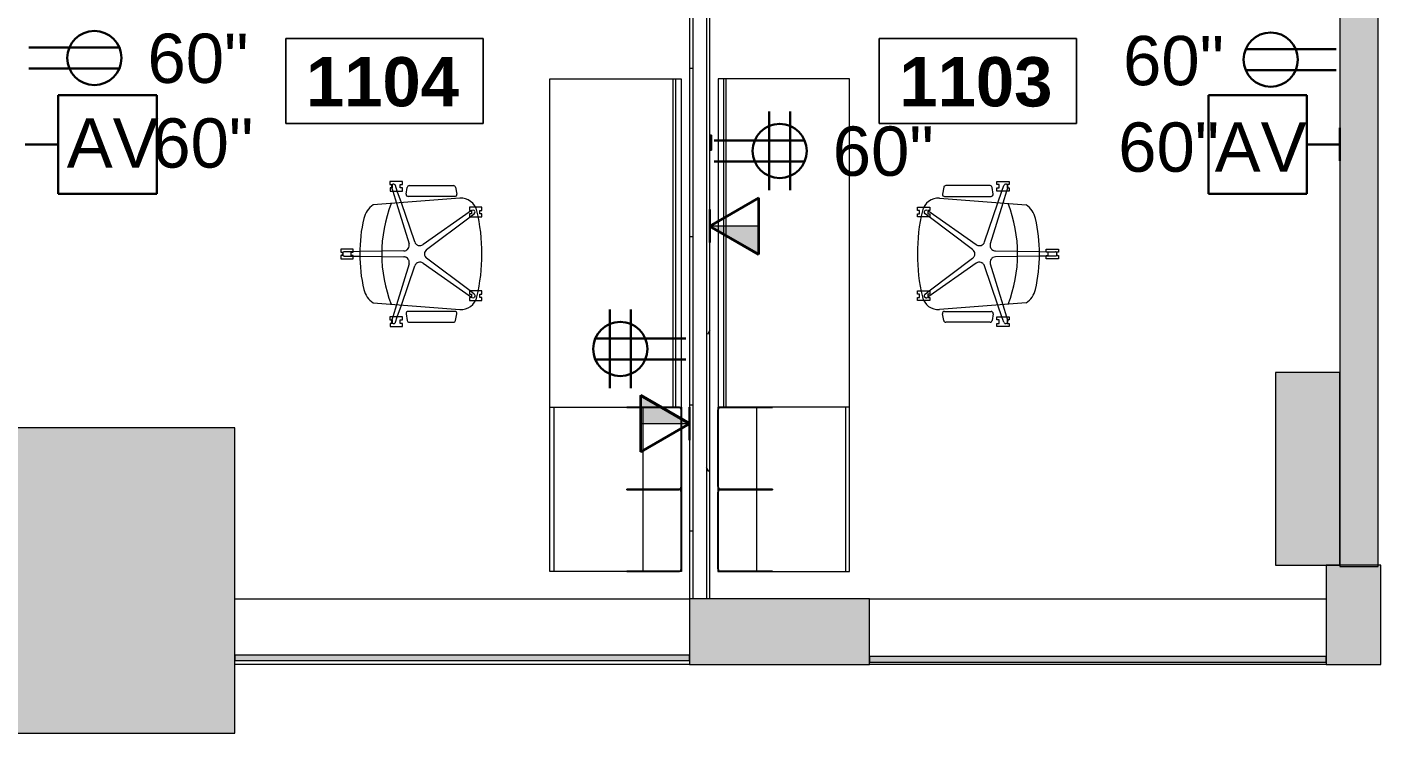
# Model space of a CAD drawing. Header units: inches. Extents: x 6664 to 8129, y 209 to 1287.
# Drawn here: x 7882.1 to 8129.2, y 208.5 to 337.8 of the extents above; entities that cross this region are included whole.
import ezdxf

# ---------------------------------------------------------------- set-up
doc = ezdxf.new("R2010")
doc.units = ezdxf.units.IN
doc.header["$MEASUREMENT"] = 0
for name, color, linetype, lineweight in [('A-ANNO-NOTE', 131, 'Continuous', 30), ('A-AREA-IDEN', 2, 'Continuous', 9), ('A-COLS', 52, 'Continuous', 13), ('A-GLAZ-CURT', 52, 'Continuous', 9), ('A-WALL', 113, 'Continuous', 13), ('A-WALL-PATT', 111, 'Continuous', 13), ('E-ELEC-FIXT', 91, 'Continuous', 9), ('I-FURN', 30, 'Continuous', 9), ('I-FURN-PNLS', 30, 'Continuous', 9), ('I-WALL', 2, 'Continuous', 9)]:
    doc.layers.add(name, color=color, linetype=linetype, lineweight=lineweight)
doc.styles.add('Swis721 Lt BT', font='swissl.ttf', dxfattribs={"height": 9})
doc.styles.add('Swis721 Lt BT_B', font='', dxfattribs={"height": 9})
doc.styles.get('Swis721 Lt BT_B').set_extended_font_data('Swis721 Lt BT', bold=True)
pattern_1 = [(0, (0, 0), (30.72, 7.68), [1.267, -21.773, 1.267, -21.773, -122.88]), (0, (0, 0), (30.72, 7.68), [-46.08, 1.267, -44.813, 1.267, -21.773, -53.76]), (0, (0, 0), (30.72, 7.68), [-115.2, 1.267, -14.093, 1.267, -37.133]), (120, (11.52, 3.84), (-22.011075, 22.7643004), [1.267, -21.773, 1.267, -21.773, -122.88]), (120, (11.52, 3.84), (-22.011075, 22.7643004), [-46.08, 1.267, -44.813, 1.267, -21.773, -53.76]), (120, (11.52, 3.84), (-22.011075, 22.7643004), [-115.2, 1.267, -14.093, 1.267, -37.133]), (240, (15.36, 19.2), (-8.708925, -30.4443004), [1.267, -21.773, 1.267, -21.773, -122.88]), (240, (15.36, 19.2), (-8.708925, -30.4443004), [-46.08, 1.267, -44.813, 1.267, -21.773, -53.76]), (240, (15.36, 19.2), (-8.708925, -30.4443004), [-115.2, 1.267, -14.093, 1.267, -37.133])]

# ---------------------------------------------------------------- blocks, each defined once
blk = doc.blocks.new('System Panel - Glazed-7764508-11th FLOOR POWER _ SIGNAL')
at = {"layer": 'A-GLAZ-CURT'}
blk.add_hatch(color=7, dxfattribs=at).paths.add_polyline_path([(41.5, -0.5), (41.5, 0.5), (-41.5, 0.5), (-41.5, -0.5)], flags=0)
at = {"layer": 'A-GLAZ-CURT', "color": 8, "lineweight": 20}
for p, q in [((41.5, 0.5), (-41.5, 0.5)), ((-41.5, 0.5), (-41.5, -0.5)), ((41.5, -0.5), (41.5, 0.5)), ((-41.5, -0.5), (41.5, -0.5))]:
    blk.add_line(p, q, dxfattribs=at)
blk = doc.blocks.new('System Panel - Glazed-8043442-11th FLOOR POWER _ SIGNAL')
at = {"layer": 'A-GLAZ-CURT'}
blk.add_hatch(color=7, dxfattribs=at).paths.add_polyline_path([(-33.13, -0.5), (41.69, -0.5), (41.69, 0.5), (-41.69, 0.5), (-41.69, -0.5)], flags=0)
at = {"layer": 'A-GLAZ-CURT', "color": 8, "lineweight": 20}
for p, q in [((41.69, 0.5), (-41.69, 0.5)), ((-41.69, 0.5), (-41.69, -0.5)), ((41.69, -0.5), (41.69, 0.5)), ((-41.69, -0.5), (41.69, -0.5))]:
    blk.add_line(p, q, dxfattribs=at)
blk = doc.blocks.new('PS - Power Device _Wall Base_ - Quadruplex-8518719-11th FLOOR POWER _ SIGNAL')
at = {"layer": 'E-ELEC-FIXT'}
for p, q in [((8006.86, 317.41), (8006.74, 317.41)), ((8006.86, 315.29), (8006.86, 318.04)), ((8007.04, 318.04), (8006.86, 318.04)), ((8007.04, 318.04), (8007.04, 315.29)), ((8006.74, 315.91), (8006.86, 315.91)), ((8006.86, 315.29), (8007.04, 315.29))]:
    blk.add_line(p, q, dxfattribs=at)
blk = doc.blocks.new('F - EXECUTIVE DESK 1 - F - EXECUTIVE DESK 4-8201677-11th FLOOR POWER _ SIGNAL')
at = {"layer": 'I-FURN'}
for p, q in [((-58, 86.56), (-58, 77.06)), ((-58, 77.06), (-58, 86.56)), ((-57.94, 77.06), (-57.94, 86.56)), ((-57.94, 86.56), (-57.94, 77.06)), ((-43.5, 87.06), (-57.5, 87.06)), ((-57.5, 87.06), (-43.5, 87.06)), ((-57.5, 87), (-43.5, 87)), ((-43.5, 87), (-57.5, 87)), ((-43.06, 86.56), (-43.06, 77.06)), ((-43.06, 77.06), (-43.06, 86.56)), ((-43, 86.56), (-43, 77.06)), ((-43, 77.06), (-43, 86.56)), ((-43, 77.06), (-43, 86.56)), ((-43, 86.56), (-43, 77.06)), ((-42.94, 77.06), (-42.94, 86.56)), ((-42.94, 86.56), (-42.94, 77.06)), ((-28.5, 87.06), (-42.5, 87.06)), ((-42.5, 87.06), (-28.5, 87.06)), ((-42.5, 87), (-28.5, 87)), ((-28.5, 87), (-42.5, 87)), ((-28.06, 86.56), (-28.06, 77.06)), ((-28.06, 77.06), (-28.06, 86.56)), ((-28, 77.06), (-28, 86.56)), ((-28, 86.56), (-28, 77.06)), ((-58, 77.06), (-57.94, 77.06)), ((-57.94, 77.06), (-58, 77.06)), ((-43.06, 77.06), (-43, 77.06)), ((-43, 77.06), (-43.06, 77.06)), ((-43, 77.06), (-42.94, 77.06)), ((-42.94, 77.06), (-43, 77.06)), ((-28.06, 77.06), (-28, 77.06)), ((-28, 77.06), (-28.06, 77.06)), ((-8.52, 50.63), (-7.95, 50.63)), ((-8.52, 49.48), (-8.52, 50.63)), ((-8.52, 48.38), (-8.52, 49.48)), ((-7.95, 50.63), (-7.95, 50.25)), ((-7.95, 50.25), (-7.33, 50.25)), ((-7.33, 50.63), (-6.77, 50.63)), ((-7.33, 50.25), (-7.33, 50.63)), ((-6.77, 50.63), (-6.77, 49.91)), ((-6.77, 49.91), (-6.77, 48.38)), ((6.77, 50.63), (7.33, 50.63)), ((6.77, 49.91), (6.77, 50.63)), ((6.77, 48.38), (6.77, 49.91)), ((7.33, 50.63), (7.33, 50.25)), ((7.33, 50.25), (7.95, 50.25)), ((7.95, 50.63), (8.52, 50.63)), ((7.95, 50.25), (7.95, 50.63)), ((8.52, 50.63), (8.52, 49.48)), ((8.52, 49.48), (8.52, 48.38)), ((-7.95, 48.38), (-8.52, 48.38)), ((-7.95, 48.75), (-7.95, 48.38)), ((-7.33, 48.75), (-7.95, 48.75)), ((-1.69, 39.89), (-7.92, 48.75)), ((-7.33, 49.23), (-6.77, 48.48)), ((-7.33, 48.38), (-7.33, 48.75)), ((-6.77, 48.38), (-7.33, 48.38)), ((-6.77, 48.48), (-0.8, 40.54)), ((0.8, 40.54), (6.77, 48.48)), ((7.92, 48.75), (1.69, 39.89)), ((6.77, 48.48), (7.33, 49.23)), ((7.33, 48.38), (6.77, 48.38)), ((7.33, 48.75), (7.33, 48.38)), ((7.95, 48.75), (7.33, 48.75)), ((7.95, 48.38), (7.95, 48.75)), ((8.52, 48.38), (7.95, 48.38)), ((-12.48, 37.34), (-12.48, 45.45)), ((-12.17, 45.82), (-10.94, 46.04)), ((-10.5, 45.67), (-10.5, 37.17)), ((-8.94, 30.77), (-10.16, 46.57)), ((10.16, 46.57), (8.94, 30.77)), ((10.5, 45.67), (10.5, 37.17)), ((12.17, 45.82), (10.94, 46.04)), ((12.48, 37.34), (12.48, 45.45)), ((-9.34, 35.92), (-2.18, 38.37)), ((-1.84, 37.32), (-9.27, 35.04)), ((9.27, 35.04), (1.84, 37.32)), ((2.18, 38.37), (9.34, 35.92)), ((-13.24, 36.1), (-12.68, 36.1)), ((-13.24, 33.85), (-13.24, 36.1)), ((-12.68, 36.1), (-12.68, 35.72)), ((-12.68, 35.72), (-12.05, 35.72)), ((-12.48, 34.84), (-11.49, 35.18)), ((-10.93, 36.8), (-12.16, 36.97)), ((-12.05, 36.1), (-11.49, 36.1)), ((-12.05, 35.72), (-12.05, 36.1)), ((-11.49, 36.1), (-11.49, 33.84)), ((-11.49, 35.18), (-9.34, 35.92)), ((-9.27, 35.04), (-11.49, 34.36)), ((-0.42, 28.36), (-0.55, 36.38)), ((0.55, 36.38), (0.42, 28.36)), ((11.49, 34.36), (9.27, 35.04)), ((9.34, 35.92), (11.49, 35.18)), ((10.93, 36.8), (12.16, 36.97)), ((11.49, 36.1), (12.05, 36.1)), ((11.49, 33.85), (11.49, 36.1)), ((11.49, 35.18), (12.48, 34.84)), ((12.05, 36.1), (12.05, 35.72)), ((12.05, 35.72), (12.68, 35.72)), ((12.68, 36.1), (13.24, 36.1)), ((12.68, 35.72), (12.68, 36.1)), ((13.24, 36.1), (13.24, 33.84)), ((-12.68, 33.85), (-13.24, 33.85)), ((-12.68, 34.22), (-12.68, 33.85)), ((-12.05, 34.22), (-12.68, 34.22)), ((-12.05, 34.18), (-12.25, 34.12)), ((-12.05, 33.84), (-12.05, 34.22)), ((-11.49, 33.84), (-12.05, 33.84)), ((-11.49, 34.36), (-12.01, 34.2)), ((12.01, 34.2), (11.49, 34.36)), ((12.05, 33.85), (11.49, 33.85)), ((12.05, 34.22), (12.05, 33.85)), ((12.68, 34.22), (12.05, 34.22)), ((12.25, 34.12), (12.05, 34.18)), ((12.68, 33.84), (12.68, 34.22)), ((13.24, 33.84), (12.68, 33.84)), ((-0.4, 27.11), (-0.42, 28.36)), ((0.42, 28.36), (0.4, 27.11)), ((-0.87, 27.11), (-0.31, 27.11)), ((-0.87, 24.87), (-0.87, 27.11)), ((-0.31, 24.87), (-0.87, 24.87)), ((-0.38, 25.5), (-0.4, 27.11)), ((-0.31, 27.11), (-0.31, 26.74)), ((-0.31, 26.74), (0.31, 26.74)), ((-0.31, 25.24), (-0.31, 24.87)), ((0.31, 25.24), (-0.31, 25.24)), ((0.31, 27.11), (0.88, 27.11)), ((0.31, 26.74), (0.31, 27.11)), ((0.31, 24.86), (0.31, 25.24)), ((0.88, 24.86), (0.31, 24.86)), ((0.4, 27.11), (0.38, 25.5)), ((0.88, 27.11), (0.88, 24.86))]:
    blk.add_line(p, q, dxfattribs=at)
for centre, radius, start, end in [((-57.5, 86.56), 0.5, 90, 180), ((-57.5, 86.56), 0.5, 151.7279, 180), ((-57.5, 86.56), 0.438, 90, 180), ((-57.5, 86.56), 0.438, 90, 180), ((-57.5, 86.56), 0.5, 135, 150), ((-57.5, 86.56), 0.5, 120, 135), ((-57.5, 86.56), 0.5, 91.7852, 118.6525), ((-43.5, 86.56), 0.5, 360, 90), ((-43.5, 86.56), 0.5, 61.5993, 90), ((-43.5, 86.56), 0.438, 360, 90), ((-43.5, 86.56), 0.438, 0, 90), ((-43.5, 86.56), 0.5, 45, 60), ((-43.5, 86.56), 0.5, 30, 45), ((-43.5, 86.56), 0.5, 15, 28.2721), ((-43.5, 86.56), 0.5, 0, 15), ((-42.5, 86.56), 0.5, 90, 180), ((-42.5, 86.56), 0.5, 151.7279, 180), ((-42.5, 86.56), 0.438, 90, 180), ((-42.5, 86.56), 0.438, 90, 180), ((-42.5, 86.56), 0.5, 120, 150), ((-42.5, 86.56), 0.5, 91.7852, 118.6525), ((-28.5, 86.56), 0.5, 360, 90), ((-28.5, 86.56), 0.5, 61.5993, 90), ((-28.5, 86.56), 0.438, 360, 90), ((-28.5, 86.56), 0.438, 0, 90), ((-28.5, 86.56), 0.5, 30, 60), ((-28.5, 86.56), 0.5, 0, 28.2721), ((-7.17, 46.8), 3, 103.1926, 184.4149), ((0, 16.2), 34.43, 76.8074, 103.1926), ((7.17, 46.8), 3, 355.5851, 76.8074), ((-7.64, 49.02), 0.377, 156, 186), ((-7.64, 49.02), 0.377, 186, 213.6746), ((-7.64, 49.02), 0.377, 146.6285, 156), ((-7.64, 49.02), 0.377, 82.7528, 141), ((-7.64, 49.02), 0.377, 36, 81), ((7.64, 49.02), 0.377, 84, 144), ((7.64, 49.02), 0.377, 39, 82.7592), ((7.64, 49.02), 0.377, 326.3254, 33.3715), ((-12.1, 45.45), 0.375, 100, 180), ((-10.87, 45.67), 0.375, 0, 100), ((10.87, 45.67), 0.375, 80, 180), ((12.1, 45.45), 0.375, 0, 80), ((-2.51, 39.31), 1, 8.5456, 35.0912), ((0, 41.14), 1, 216.9088, 230.1816), ((0, 41.14), 1, 230.1816, 243.4544), ((0, 41.14), 1, 243.4544, 256.7272), ((0, 41.14), 1, 256.7272, 270), ((0, 41.14), 1, 270, 296.5456), ((0, 41.14), 1, 296.5456, 323.0912), ((2.51, 39.31), 1, 144.9088, 184.7272), ((-12.1, 37.34), 0.375, 180, 262), ((-10.87, 37.17), 0.375, 262, 0), ((-2.51, 39.31), 1, 288.9088, 315.4544), ((-1.55, 36.37), 1, 80.5456, 107.0912), ((-2.51, 39.31), 1, 317.9659, 328.7272), ((-2.51, 39.31), 1, 328.7272, 342), ((-2.51, 39.31), 1, 342, 8.5456), ((-1.55, 36.37), 1, 54, 80.5456), ((-1.55, 36.37), 1, 40.7272, 54), ((1.55, 36.37), 1, 126, 139.2728), ((1.55, 36.37), 1, 86.1816, 126), ((2.51, 39.31), 1, 184.7272, 198), ((2.51, 39.31), 1, 198, 222.0341), ((1.55, 36.37), 1, 72.9088, 86.1816), ((2.51, 39.31), 1, 224.5456, 251.0912), ((10.87, 37.17), 0.375, 180, 278), ((12.1, 37.34), 0.375, 278, 0), ((-12.36, 34.48), 0.377, 153, 168), ((-12.36, 34.48), 0.377, 108, 146.6414), ((-1.55, 36.37), 1, 27.4544, 40.7272), ((-1.55, 36.37), 1, 0.9088, 27.4544), ((1.55, 36.37), 1, 139.2728, 179.0912), ((12.36, 34.48), 0.377, 42, 72), ((12.36, 34.48), 0.377, 33.3586, 42), ((12.36, 34.48), 0.377, 357, 27), ((-12.36, 34.48), 0.377, 168, 213), ((-12.36, 34.48), 0.377, 213.9151, 224.5315), ((-12.36, 34.48), 0.377, 228, 288), ((0, 57.72), 25.39, 248.7648, 291.2352), ((12.36, 34.48), 0.377, 252, 312), ((12.36, 34.48), 0.377, 327, 357), ((-5.62, 32.91), 3.95, 212.6919, 257.3081), ((5.62, 32.91), 3.95, 282.6919, 327.3081), ((0, 57.86), 29.53, 257.3081, 282.6919), ((0, 25.5), 0.377, 180, 195), ((0, 25.5), 0.377, 195, 210), ((0, 25.5), 0.377, 213.5582, 224.2857), ((0, 25.5), 0.377, 225, 315), ((0, 25.5), 0.377, 330, 0)]:
    blk.add_arc(centre, radius, start, end, dxfattribs=at)
at = {"layer": 'I-FURN-PNLS'}
for p, q in [((-43, 87.06), (-58, 87.06)), ((-58, 87.06), (-58, 77.06)), ((-57.74, 87), (-58, 87)), ((-58, 87), (-58, 86.56)), ((-58, 86.56), (-58, 77.06)), ((-57.94, 77.06), (-57.94, 87)), ((-57.94, 87), (-43.06, 87)), ((-57.67, 87), (-57.74, 87)), ((-57.62, 87), (-57.67, 87)), ((-57.5, 87), (-57.59, 87)), ((-43.5, 87), (-57.5, 87)), ((-43.41, 87), (-43.5, 87)), ((-43.33, 87), (-43.38, 87)), ((-43.26, 87), (-43.33, 87)), ((-42.74, 87), (-43.26, 87)), ((-43.06, 87), (-43.06, 77.06)), ((-28, 87.06), (-43, 87.06)), ((-43, 87.06), (-43, 77.06)), ((-43, 77.06), (-43, 87.06)), ((-42.94, 77.06), (-42.94, 87)), ((-42.94, 87), (-28.06, 87)), ((-42.67, 87), (-42.74, 87)), ((-42.62, 87), (-42.67, 87)), ((-42.5, 87), (-42.59, 87)), ((-28.5, 87), (-42.5, 87)), ((-28.41, 87), (-28.5, 87)), ((-28.33, 87), (-28.38, 87)), ((-28.26, 87), (-28.33, 87)), ((-28, 87), (-28.26, 87)), ((-28.06, 87), (-28.06, 77.06)), ((-28, 77.06), (-28, 87.06)), ((32, 87), (-28, 87)), ((32, 86), (32, 87)), ((32, 86), (-28, 86)), ((-28, 86), (-28, 85.53)), ((-28, 85.53), (32, 85.53)), ((32, 85.53), (32, 86)), ((32, 85.53), (32, 86)), ((32, 63), (32, 85.53)), ((-58, 80), (-58, 77.06)), ((-43.06, 80), (-57.94, 80)), ((-28.06, 80), (-42.94, 80)), ((-28, 77.06), (-28, 80)), ((-58, 77.06), (-57.94, 77.06)), ((-58, 77.06), (-58, 63.75)), ((-58, 77.06), (-58, 63)), ((-43.06, 77.06), (-43, 77.06)), ((-43, 77.06), (-42.94, 77.06)), ((-28.06, 77.06), (-28, 77.06)), ((-28, 63.75), (-28, 77.06)), ((-58, 63.75), (-58, 63)), ((-28, 63.75), (-58, 63.75)), ((-58, 63.75), (-58, 63)), ((-28, 63.75), (-58, 63.75)), ((-58, 63.75), (-58, 63)), ((-58, 63), (-28, 63)), ((-58, 63), (-28, 63)), ((-58, 63), (-28, 63)), ((-58, 63), (32, 63)), ((-28, 63), (-28, 63.75)), ((-28, 63), (-28, 63.75)), ((-28, 63), (-28, 63.75))]:
    blk.add_line(p, q, dxfattribs=at)
blk = doc.blocks.new('F - EXECUTIVE DESK 1 - F - EXECUTIVE DESK 4-8278095-11th FLOOR POWER _ SIGNAL')
at = {"layer": 'I-FURN'}
for p, q in [((-0.87, -24.87), (-0.87, -27.11)), ((-0.31, -24.87), (-0.87, -24.87)), ((-0.87, -27.11), (-0.31, -27.11)), ((-0.4, -27.11), (-0.42, -28.36)), ((-0.38, -25.5), (-0.4, -27.11)), ((-0.31, -25.24), (-0.31, -24.87)), ((0.31, -25.24), (-0.31, -25.24)), ((-0.31, -27.11), (-0.31, -26.74)), ((-0.31, -26.74), (0.31, -26.74)), ((0.88, -24.86), (0.31, -24.86)), ((0.31, -24.86), (0.31, -25.24)), ((0.31, -26.74), (0.31, -27.11)), ((0.31, -27.11), (0.88, -27.11)), ((0.4, -27.11), (0.38, -25.5)), ((0.42, -28.36), (0.4, -27.11)), ((0.88, -27.11), (0.88, -24.86)), ((-0.42, -28.36), (-0.55, -36.38)), ((0.55, -36.38), (0.42, -28.36)), ((-8.94, -30.77), (-10.16, -46.57)), ((10.16, -46.57), (8.94, -30.77)), ((-13.24, -33.85), (-13.24, -36.1)), ((-12.68, -33.85), (-13.24, -33.85)), ((-12.68, -34.22), (-12.68, -33.85)), ((-12.05, -34.22), (-12.68, -34.22)), ((-12.05, -34.18), (-12.25, -34.12)), ((-11.49, -33.84), (-12.05, -33.84)), ((-12.05, -33.84), (-12.05, -34.22)), ((-11.49, -34.36), (-12.01, -34.2)), ((-11.49, -36.1), (-11.49, -33.84)), ((-9.27, -35.04), (-11.49, -34.36)), ((11.49, -34.36), (9.27, -35.04)), ((11.49, -33.85), (11.49, -36.1)), ((12.05, -33.85), (11.49, -33.85)), ((12.01, -34.2), (11.49, -34.36)), ((12.05, -34.22), (12.05, -33.85)), ((12.25, -34.12), (12.05, -34.18)), ((12.68, -34.22), (12.05, -34.22)), ((13.24, -33.84), (12.68, -33.84)), ((12.68, -33.84), (12.68, -34.22)), ((13.24, -36.1), (13.24, -33.84)), ((-13.24, -36.1), (-12.68, -36.1)), ((-12.68, -36.1), (-12.68, -35.72)), ((-12.68, -35.72), (-12.05, -35.72)), ((-12.48, -34.84), (-11.49, -35.18)), ((-10.93, -36.8), (-12.16, -36.97)), ((-12.05, -35.72), (-12.05, -36.1)), ((-12.05, -36.1), (-11.49, -36.1)), ((-11.49, -35.18), (-9.34, -35.92)), ((-9.34, -35.92), (-2.18, -38.37)), ((-1.84, -37.32), (-9.27, -35.04)), ((9.27, -35.04), (1.84, -37.32)), ((2.18, -38.37), (9.34, -35.92)), ((9.34, -35.92), (11.49, -35.18)), ((10.93, -36.8), (12.16, -36.97)), ((11.49, -35.18), (12.48, -34.84)), ((11.49, -36.1), (12.05, -36.1)), ((12.05, -36.1), (12.05, -35.72)), ((12.05, -35.72), (12.68, -35.72)), ((12.68, -35.72), (12.68, -36.1)), ((12.68, -36.1), (13.24, -36.1)), ((-12.48, -37.34), (-12.48, -45.45)), ((-10.5, -45.67), (-10.5, -37.17)), ((10.5, -45.67), (10.5, -37.17)), ((12.48, -37.34), (12.48, -45.45)), ((-1.69, -39.89), (-7.92, -48.75)), ((-6.77, -48.48), (-0.8, -40.54)), ((0.8, -40.54), (6.77, -48.48)), ((7.92, -48.75), (1.69, -39.89)), ((-12.17, -45.82), (-10.94, -46.04)), ((12.17, -45.82), (10.94, -46.04)), ((-8.52, -48.38), (-8.52, -49.48)), ((-7.95, -48.38), (-8.52, -48.38)), ((-7.95, -48.75), (-7.95, -48.38)), ((-7.33, -48.75), (-7.95, -48.75)), ((-6.77, -48.38), (-7.33, -48.38)), ((-7.33, -48.38), (-7.33, -48.75)), ((-7.33, -49.23), (-6.77, -48.48)), ((-6.77, -49.91), (-6.77, -48.38)), ((6.77, -48.38), (6.77, -49.91)), ((7.33, -48.38), (6.77, -48.38)), ((6.77, -48.48), (7.33, -49.23)), ((7.33, -48.75), (7.33, -48.38)), ((7.95, -48.75), (7.33, -48.75)), ((8.52, -48.38), (7.95, -48.38)), ((7.95, -48.38), (7.95, -48.75)), ((8.52, -49.48), (8.52, -48.38)), ((-8.52, -49.48), (-8.52, -50.63)), ((-8.52, -50.63), (-7.95, -50.63)), ((-7.95, -50.63), (-7.95, -50.25)), ((-7.95, -50.25), (-7.33, -50.25)), ((-7.33, -50.25), (-7.33, -50.63)), ((-7.33, -50.63), (-6.77, -50.63)), ((-6.77, -50.63), (-6.77, -49.91)), ((6.77, -49.91), (6.77, -50.63)), ((6.77, -50.63), (7.33, -50.63)), ((7.33, -50.63), (7.33, -50.25)), ((7.33, -50.25), (7.95, -50.25)), ((7.95, -50.25), (7.95, -50.63)), ((7.95, -50.63), (8.52, -50.63)), ((8.52, -50.63), (8.52, -49.48)), ((-58, -77.06), (-58, -86.56)), ((-57.94, -77.06), (-58, -77.06)), ((-58, -77.06), (-57.94, -77.06)), ((-58, -86.56), (-58, -77.06)), ((-57.94, -86.56), (-57.94, -77.06)), ((-57.94, -77.06), (-57.94, -86.56)), ((-43, -77.06), (-43.06, -77.06)), ((-43.06, -77.06), (-43.06, -86.56)), ((-43.06, -86.56), (-43.06, -77.06)), ((-43.06, -77.06), (-43, -77.06)), ((-43, -77.06), (-43, -86.56)), ((-42.94, -77.06), (-43, -77.06)), ((-43, -77.06), (-42.94, -77.06)), ((-43, -86.56), (-43, -77.06)), ((-43, -86.56), (-43, -77.06)), ((-43, -77.06), (-43, -86.56)), ((-42.94, -86.56), (-42.94, -77.06)), ((-42.94, -77.06), (-42.94, -86.56)), ((-28, -77.06), (-28.06, -77.06)), ((-28.06, -77.06), (-28.06, -86.56)), ((-28.06, -86.56), (-28.06, -77.06)), ((-28.06, -77.06), (-28, -77.06)), ((-28, -86.56), (-28, -77.06)), ((-28, -77.06), (-28, -86.56)), ((-43.5, -87), (-57.5, -87)), ((-57.5, -87), (-43.5, -87)), ((-57.5, -87.06), (-43.5, -87.06)), ((-43.5, -87.06), (-57.5, -87.06)), ((-28.5, -87), (-42.5, -87)), ((-42.5, -87), (-28.5, -87)), ((-42.5, -87.06), (-28.5, -87.06)), ((-28.5, -87.06), (-42.5, -87.06))]:
    blk.add_line(p, q, dxfattribs=at)
for centre, radius, start, end in [((0, -25.5), 0.377, 165, 180), ((0, -25.5), 0.377, 150, 165), ((0, -25.5), 0.377, 135.7143, 146.4418), ((0, -25.5), 0.377, 45, 135), ((0, -25.5), 0.377, 360, 30), ((-5.62, -32.91), 3.95, 102.6919, 147.3081), ((0, -57.86), 29.53, 77.3081, 102.6919), ((5.62, -32.91), 3.95, 32.6919, 77.3081), ((-12.36, -34.48), 0.377, 147, 192), ((-12.36, -34.48), 0.377, 192, 207), ((-12.36, -34.48), 0.377, 135.4685, 146.0849), ((-12.36, -34.48), 0.377, 72, 132), ((0, -57.72), 25.39, 68.7648, 111.2352), ((12.36, -34.48), 0.377, 48, 108), ((12.36, -34.48), 0.377, 3, 33), ((12.36, -34.48), 0.377, 333, 3), ((-12.36, -34.48), 0.377, 213.3586, 222), ((-12.36, -34.48), 0.377, 222, 237), ((-12.36, -34.48), 0.377, 237, 252), ((-12.1, -37.34), 0.375, 98, 180), ((-10.87, -37.17), 0.375, 0, 98), ((-1.55, -36.37), 1, 306, 332.5456), ((-1.55, -36.37), 1, 332.5456, 345.8184), ((-1.55, -36.37), 1, 345.8184, 359.0912), ((1.55, -36.37), 1, 180.9088, 194.1816), ((1.55, -36.37), 1, 194.1816, 234), ((10.87, -37.17), 0.375, 82, 180), ((12.1, -37.34), 0.375, 0, 82), ((12.36, -34.48), 0.377, 288, 326.6414), ((-2.51, -39.31), 1, 44.5456, 71.0912), ((-1.55, -36.37), 1, 252.9088, 279.4544), ((-2.51, -39.31), 1, 31.2728, 42.0341), ((-2.51, -39.31), 1, 324.9088, 18), ((-2.51, -39.31), 1, 18, 31.2728), ((-1.55, -36.37), 1, 279.4544, 292.7272), ((-1.55, -36.37), 1, 292.7272, 306), ((1.55, -36.37), 1, 234, 287.0912), ((2.51, -39.31), 1, 162, 215.0912), ((2.51, -39.31), 1, 148.7272, 162), ((2.51, -39.31), 1, 137.9659, 148.7272), ((2.51, -39.31), 1, 108.9088, 135.4544), ((0, -41.14), 1, 90, 143.0912), ((0, -41.14), 1, 36.9088, 90), ((-12.1, -45.45), 0.375, 180, 260), ((-10.87, -45.67), 0.375, 260, 0), ((-7.17, -46.8), 3, 175.5851, 256.8074), ((7.17, -46.8), 3, 283.1926, 4.4149), ((10.87, -45.67), 0.375, 180, 280), ((12.1, -45.45), 0.375, 280, 0), ((-7.64, -49.02), 0.377, 146.3254, 213.3715), ((-7.64, -49.02), 0.377, 219, 277.2472), ((-7.64, -49.02), 0.377, 279, 324), ((7.64, -49.02), 0.377, 216, 276), ((7.64, -49.02), 0.377, 277.2408, 321), ((7.64, -49.02), 0.377, 326.6285, 33.6746), ((0, -16.2), 34.43, 256.8074, 283.1926), ((-57.5, -86.56), 0.5, 180, 270), ((-57.5, -86.56), 0.5, 180, 208.2721), ((-57.5, -86.56), 0.438, 180, 270), ((-57.5, -86.56), 0.438, 180, 270), ((-57.5, -86.56), 0.5, 210, 225), ((-57.5, -86.56), 0.5, 225, 240), ((-57.5, -86.56), 0.5, 241.3475, 268.2148), ((-43.5, -86.56), 0.5, 270, 0), ((-43.5, -86.56), 0.438, 270, 0), ((-43.5, -86.56), 0.437, 270, 0), ((-43.5, -86.56), 0.5, 270, 298.4007), ((-43.5, -86.56), 0.5, 300, 330), ((-43.5, -86.56), 0.5, 331.7279, 0), ((-42.5, -86.56), 0.5, 180, 270), ((-42.5, -86.56), 0.5, 180, 208.2721), ((-42.5, -86.56), 0.438, 180, 270), ((-42.5, -86.56), 0.438, 180, 270), ((-42.5, -86.56), 0.5, 210, 240), ((-42.5, -86.56), 0.5, 241.3475, 268.2148), ((-28.5, -86.56), 0.5, 270, 0), ((-28.5, -86.56), 0.438, 270, 0), ((-28.5, -86.56), 0.437, 270, 0), ((-28.5, -86.56), 0.5, 270, 298.4007), ((-28.5, -86.56), 0.5, 300, 330), ((-28.5, -86.56), 0.5, 331.7279, 0)]:
    blk.add_arc(centre, radius, start, end, dxfattribs=at)
at = {"layer": 'I-FURN-PNLS'}
for p, q in [((-58, -63), (-28, -63)), ((-58, -63.75), (-58, -63)), ((-58, -63), (-28, -63)), ((-58, -63.75), (-58, -63)), ((-58, -63), (-28, -63)), ((-58, -63.75), (-58, -63)), ((-58, -63), (32, -63)), ((-58, -77.06), (-58, -63)), ((-58, -77.06), (-58, -63.75)), ((-28, -63.75), (-58, -63.75)), ((-28, -63.75), (-58, -63.75)), ((-28, -63), (-28, -63.75)), ((-28, -63), (-28, -63.75)), ((-28, -63), (-28, -63.75)), ((-28, -63.75), (-28, -77.06)), ((32, -63), (32, -85.53)), ((-58, -77.06), (-57.94, -77.06)), ((-58, -87.06), (-58, -77.06)), ((-58, -80), (-58, -77.06)), ((-58, -86.56), (-58, -77.06)), ((-57.94, -77.06), (-57.94, -87)), ((-43.06, -77.06), (-43, -77.06)), ((-43.06, -87), (-43.06, -77.06)), ((-43, -77.06), (-42.94, -77.06)), ((-43, -87.06), (-43, -77.06)), ((-43, -77.06), (-43, -87.06)), ((-42.94, -77.06), (-42.94, -87)), ((-28.06, -77.06), (-28, -77.06)), ((-28.06, -87), (-28.06, -77.06)), ((-28, -77.06), (-28, -87.06)), ((-28, -77.06), (-28, -80)), ((-43.06, -80), (-57.94, -80)), ((-28.06, -80), (-42.94, -80)), ((-28, -85.53), (32, -85.53)), ((-28, -86), (-28, -85.53)), ((32, -86), (-28, -86)), ((32, -85.53), (32, -86)), ((32, -85.53), (32, -86)), ((32, -86), (32, -87)), ((-58, -87), (-58, -86.56)), ((-57.74, -87), (-58, -87)), ((-43, -87.06), (-58, -87.06)), ((-57.94, -87), (-43.06, -87)), ((-57.67, -87), (-57.74, -87)), ((-57.62, -87), (-57.67, -87)), ((-57.5, -87), (-57.59, -87)), ((-43.5, -87), (-57.5, -87)), ((-43.41, -87), (-43.5, -87)), ((-43.33, -87), (-43.38, -87)), ((-43.26, -87), (-43.33, -87)), ((-42.74, -87), (-43.26, -87)), ((-28, -87.06), (-43, -87.06)), ((-42.94, -87), (-28.06, -87)), ((-42.67, -87), (-42.74, -87)), ((-42.62, -87), (-42.67, -87)), ((-42.5, -87), (-42.59, -87)), ((-28.5, -87), (-42.5, -87)), ((-28.41, -87), (-28.5, -87)), ((-28.33, -87), (-28.38, -87)), ((-28.26, -87), (-28.33, -87)), ((-28, -87), (-28.26, -87)), ((32, -87), (-28, -87))]:
    blk.add_line(p, q, dxfattribs=at)
blk = doc.blocks.new('Room Tag - Room Name and Number-3379422-11th FLOOR POWER _ SIGNAL')
at = {"layer": 'A-AREA-IDEN'}
for p, q in [((-0.1881, -0.1636), (-0.1881, -0.0018)), ((-0.1881, -0.0018), (0.1869, -0.0018)), ((0.1869, -0.0018), (-0.1881, -0.0018)), ((-0.1881, -0.0018), (-0.1881, -0.1636)), ((0.1869, -0.0018), (0.1869, -0.1636)), ((0.1869, -0.1636), (0.1869, -0.0018)), ((0.1869, -0.1636), (-0.1881, -0.1636)), ((-0.1881, -0.1636), (0.1869, -0.1636))]:
    blk.add_line(p, q, dxfattribs=at)

msp = doc.modelspace()

# ---------------------------------------------------------------- hatches: boundary and pattern name
at = {"layer": 'A-ANNO-NOTE', "lineweight": 9}
for points in [[(8015.6, 296.25), (8015.6, 301.41), (8006.67, 301.41)], [(8003.06, 265.4), (7994.12, 270.56), (7994.12, 265.4)]]:
    msp.add_hatch(color=256, dxfattribs=at).paths.add_polyline_path(points, flags=0)
at = {"layer": 'A-COLS', "lineweight": 9}
h = msp.add_hatch(color=7, dxfattribs=at)
h.paths.add_polyline_path([(6958.99, 208.52), (6958.99, 266.36), (6917.74, 266.36), (6917.74, 208.52)], flags=0)
h.paths.add_polyline_path([(7919.99, 208.86), (7919.99, 264.61), (7877.99, 264.61), (7877.99, 208.86)], flags=0)
h.paths.add_polyline_path([(7637.74, 208.86), (7678.99, 208.86), (7678.99, 265.36), (7637.74, 265.36), (7637.74, 229.27)], flags=0)
h.paths.add_polyline_path([(7420.62, 208.86), (7438.74, 208.86), (7438.74, 264.86), (7397.24, 264.86), (7397.24, 208.86)], flags=0)
h.paths.add_polyline_path([(7157.99, 208.86), (7198.24, 208.86), (7198.24, 265.86), (7157.99, 265.86), (7157.99, 229.27)], flags=0)
h.paths.add_polyline_path([(6797.99, 232.36), (6837.99, 232.36), (6837.99, 266.36), (6797.99, 266.36)], flags=0)
h.paths.add_polyline_path([(8109.99, 239.49), (8121.74, 239.49), (8121.74, 274.69), (8109.99, 274.69)], flags=0)
h.paths.add_polyline_path([(6681.49, 344.86), (6715.49, 344.86), (6715.49, 384.48), (6681.49, 384.48)], flags=0)
h.paths.add_polyline_path([(8121.12, 469.48), (8121.74, 469.48), (8121.74, 492.36), (8109.99, 492.36), (8109.99, 469.48)], flags=0)
h.paths.add_polyline_path([(6664.49, 478.17), (6726.99, 478.17), (6726.99, 519.17), (6664.49, 519.17)], flags=0)
h.paths.add_polyline_path([(6697.16, 612.49), (6697.16, 653.49), (6664.49, 653.49), (6664.49, 612.49), (6692.84, 612.49)], flags=0)
h.paths.add_polyline_path([(8121.74, 708.36), (8121.74, 732.36), (8109.99, 732.36), (8109.99, 708.36), (8118.95, 708.36)], flags=0)
h.paths.add_polyline_path([(6726.99, 746.8), (6726.99, 787.8), (6664.49, 787.8), (6664.49, 746.8), (6718.84, 746.8)], flags=0)
h.paths.add_polyline_path([(6692.84, 881.12), (6718.26, 881.12), (6718.26, 922.12), (6664.49, 922.12), (6664.49, 881.12)], flags=0)
h.paths.add_polyline_path([(6780.73, 1037.09), (6815.03, 1059.37), (6796.58, 1087.79), (6762.27, 1065.52), (6766.26, 1059.37)], flags=0)
h.paths.add_polyline_path([(8042.08, 1083.71), (8048.79, 1098.79), (8026.2, 1108.84), (8019.49, 1093.77)], flags=0)
h.paths.add_polyline_path([(6935.81, 1146.19), (6962.6, 1163.7), (6947.63, 1186.61), (6920.84, 1169.11), (6934.29, 1148.51)], flags=0)
h.paths.add_polyline_path([(7674.09, 1248.53), (7681.39, 1264.18), (7659.41, 1273.97), (7652.29, 1258.7), (7662.21, 1254.07)], flags=0)
h.paths.add_polyline_path([(7413.99, 1256.36), (7433.99, 1256.36), (7433.99, 1274.36), (7413.99, 1274.36)], flags=0)
h.paths.add_polyline_path([(7186.69, 1257.36), (7198.49, 1257.36), (7198.49, 1287.25), (7166.49, 1287.25), (7166.49, 1257.36), (7173.69, 1257.36)], flags=0)
h.paths.add_polyline_path([(7659.82, 1274.86), (7674.42, 1274.86), (7662.43, 1280.45), (7662.21, 1279.98)], flags=0)
at = {"layer": 'A-WALL-PATT', "lineweight": 9}
h = msp.add_hatch(color=7, dxfattribs=at)
h.paths.add_polyline_path([(8128.74, 239.3), (8128.74, 861.73), (8121.74, 861.73), (8121.74, 239.3)], flags=0)
h.paths.add_polyline_path([(8128.74, 900.23), (8128.7, 900.3), (8121.74, 900.3), (8121.74, 900.23), (8123.99, 900.23)], flags=0)
h = msp.add_hatch(dxfattribs=at)
h.set_pattern_fill('FP_1', color=256, style=0, pattern_type=2)
h.set_pattern_definition(pattern_1)
h.paths.add_polyline_path([(8003.61, 233.36), (8003.61, 400.11), (8002.99, 400.11), (8002.99, 233.36)], flags=0)
h = msp.add_hatch(dxfattribs=at)
h.set_pattern_fill('FP_1', color=256, style=0, pattern_type=2)
h.set_pattern_definition(pattern_1)
h.paths.add_polyline_path([(8006.74, 233.36), (8006.74, 400.11), (8006.11, 400.11), (8006.11, 233.36)], flags=0)
for points in [[(8129.24, 221.36), (8129.24, 239.49), (8128.74, 239.49), (8128.74, 239.3), (8121.74, 239.3), (8121.74, 239.49), (8119.24, 239.49), (8119.24, 221.36)], [(8035.86, 221.36), (8035.86, 233.36), (8002.99, 233.36), (8002.99, 221.36)]]:
    msp.add_hatch(color=7, dxfattribs=at).paths.add_polyline_path(points, flags=0)

# ---------------------------------------------------------------- linework, layer by layer
at = {"layer": 'A-ANNO-NOTE'}
for p, q in [((7882.39, 334.06), (7898.92, 334.06)), ((7882.39, 334.06), (7898.92, 334.06)), ((8121.09, 333.77), (8104.56, 333.77)), ((7882.39, 330.22), (7898.92, 330.22)), ((8121.09, 329.94), (8104.56, 329.94)), ((8121.09, 329.94), (8104.56, 329.94)), ((7887.74, 325.36), (7887.74, 307.36)), ((7905.74, 325.36), (7887.74, 325.36)), ((7905.74, 307.36), (7905.74, 325.36)), ((8115.74, 325.36), (8097.74, 325.36)), ((8097.74, 325.36), (8097.74, 307.36)), ((8115.74, 307.36), (8115.74, 325.36)), ((8017.56, 322.34), (8017.56, 308)), ((8021.39, 322.34), (8021.39, 308)), ((8121.74, 319.36), (8121.74, 313.36)), ((8007.51, 317.09), (8024.04, 317.09)), ((7881.74, 316.36), (7887.74, 316.36)), ((8121.74, 316.36), (8115.74, 316.36)), ((8007.51, 313.26), (8024.04, 313.26)), ((7887.74, 307.36), (7905.74, 307.36)), ((8006.67, 301.41), (8015.6, 306.57)), ((8006.74, 301.45), (8015.67, 306.61)), ((8015.6, 306.57), (8015.6, 296.25)), ((8015.67, 306.61), (8015.67, 296.29)), ((8097.74, 307.36), (8115.74, 307.36)), ((8006.74, 298.45), (8006.74, 304.45)), ((8006.67, 301.41), (8015.6, 296.25)), ((8006.74, 301.45), (8015.67, 296.29)), ((7988.46, 271.84), (7988.46, 286.18)), ((7992.29, 271.84), (7992.29, 286.18)), ((8002.34, 280.93), (7985.81, 280.93)), ((8002.34, 277.09), (7985.81, 277.09)), ((8002.99, 265.36), (7994.06, 270.52)), ((7994.06, 260.2), (7994.06, 270.52)), ((8003.06, 265.4), (7994.12, 270.56)), ((7994.12, 260.24), (7994.12, 270.56)), ((8002.99, 268.36), (8002.99, 262.36)), ((8002.99, 265.36), (7994.06, 260.2)), ((8003.06, 265.4), (7994.12, 260.24))]:
    msp.add_line(p, q, dxfattribs=at)
at = {"layer": 'A-ANNO-NOTE', "lineweight": 9}
for p, q in [((8006.67, 301.41), (8015.6, 296.25)), ((8015.6, 301.41), (8006.67, 301.41)), ((8015.6, 296.25), (8015.6, 301.41)), ((8003.06, 265.4), (7994.12, 270.56)), ((7994.12, 270.56), (7994.12, 265.4)), ((7994.12, 265.4), (8003.06, 265.4))]:
    msp.add_line(p, q, dxfattribs=at)
at = {"layer": 'A-ANNO-NOTE'}
for centre in [(7894.35, 332.14), (8109.13, 331.85), (8019.47, 315.17), (7990.37, 279.01)]:
    msp.add_circle(centre, 4.95, dxfattribs=at)
at = {"layer": 'A-COLS', "color": 8, "lineweight": 20}
for p, q in [((8121.74, 274.69), (8109.99, 274.69)), ((8109.99, 274.69), (8109.99, 239.49)), ((8121.74, 239.49), (8121.74, 274.69)), ((7919.99, 264.61), (7877.99, 264.61)), ((7919.99, 208.86), (7919.99, 264.61)), ((8109.99, 239.49), (8121.74, 239.49)), ((7877.99, 208.86), (7919.99, 208.86))]:
    msp.add_line(p, q, dxfattribs=at)
at = {"layer": 'A-WALL', "color": 8, "lineweight": 20}
for p, q in [((8128.74, 239.3), (8128.74, 861.73)), ((8121.74, 398.48), (8121.74, 239.3)), ((8119.24, 239.49), (8119.24, 221.36)), ((8129.24, 239.49), (8119.24, 239.49)), ((8121.74, 239.3), (8128.74, 239.3)), ((8129.24, 221.36), (8129.24, 239.49)), ((8035.86, 233.36), (8002.99, 233.36)), ((8002.99, 233.36), (8002.99, 221.36)), ((8035.86, 221.36), (8035.86, 233.36)), ((8002.99, 221.36), (8035.86, 221.36)), ((8119.24, 221.36), (8129.24, 221.36))]:
    msp.add_line(p, q, dxfattribs=at)
at = {"layer": 'A-WALL'}
for p, q in [((8003.61, 400.11), (8003.61, 233.36)), ((8006.11, 400.11), (8006.11, 233.36))]:
    msp.add_line(p, q, dxfattribs=at)
at = {"layer": 'A-WALL', "lineweight": 9}
for p, q in [((7919.99, 233.36), (8002.99, 233.36)), ((8035.86, 233.36), (8119.24, 233.36)), ((8002.99, 221.36), (7919.99, 221.36)), ((8119.24, 221.36), (8035.86, 221.36))]:
    msp.add_line(p, q, dxfattribs=at)
at = {"layer": 'I-WALL', "lineweight": 13}
for p, q in [((8002.99, 400.11), (8002.99, 233.36)), ((8006.74, 233.36), (8006.74, 400.11))]:
    msp.add_line(p, q, dxfattribs=at)

# ---------------------------------------------------------------- block references
at = {"layer": 'A-AREA-IDEN', "xscale": 95.99999999999994, "yscale": 95.99999999999994, "zscale": 95.99999999999994}
for p in [(7947.37, 335.9), (8055.71, 335.9)]:
    msp.add_blockref('Room Tag - Room Name and Number-3379422-11th FLOOR POWER _ SIGNAL', p, dxfattribs=at)
at = {"layer": 'A-GLAZ-CURT'}
for name, p in [('System Panel - Glazed-7764508-11th FLOOR POWER _ SIGNAL', (7961.49, 222.61)), ('System Panel - Glazed-8043442-11th FLOOR POWER _ SIGNAL', (8077.55, 222.31))]:
    msp.add_blockref(name, p, dxfattribs=at)
at = {"layer": 'E-ELEC-FIXT'}
msp.add_blockref('PS - Power Device _Wall Base_ - Quadruplex-8518719-11th FLOOR POWER _ SIGNAL', (0, 0), dxfattribs=at)
at = {"layer": 'I-FURN'}
for name, p, rotation in [('F - EXECUTIVE DESK 1 - F - EXECUTIVE DESK 4-8278095-11th FLOOR POWER _ SIGNAL', (7914.48, 296.36), 89.99999999999933), ('F - EXECUTIVE DESK 1 - F - EXECUTIVE DESK 4-8201677-11th FLOOR POWER _ SIGNAL', (8095.24, 296.36), 90.00000000000067)]:
    msp.add_blockref(name, p, dxfattribs=dict(at, rotation=rotation))

# ---------------------------------------------------------------- texts
at = {"layer": 'A-ANNO-NOTE', "lineweight": 9, "char_height": 9, "attachment_point": 1, "style": 'Swis721 Lt BT'}
for s, insert, width in [('60"', (7904.05, 336.59), 20.604), ('60"', (8082.16, 336.17), 20.604), ('AV', (7889.31, 321.12), 18.18), ('60"', (7904.93, 321.12), 20.604), ('60"', (8029.16, 319.63), 20.604), ('60"', (8081.28, 320.37), 20.604), ('AV', (8098.9, 320.37), 18.18)]:
    msp.add_mtext(s, dxfattribs=dict(at, insert=insert, width=width))
at = {"layer": 'A-AREA-IDEN', "char_height": 9, "width": 33.936, "attachment_point": 1, "style": 'Swis721 Lt BT_B'}
for s, insert in [('1104', (7932.96, 332.3)), ('1103', (8041.3, 332.3))]:
    msp.add_mtext(s, dxfattribs=dict(at, insert=insert))

doc.saveas('drawing.dxf')
